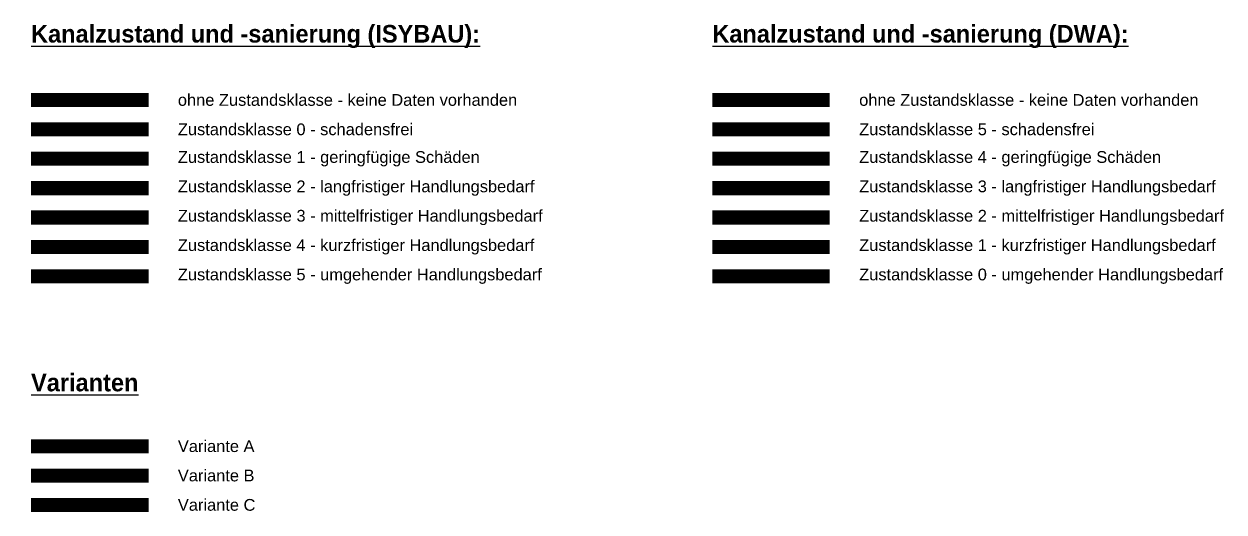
# Paper-space layout 'Legende' of a CAD drawing. Header units: metres. Extents: x 48 to 962, y 488 to 789.
# Drawn here: x 757.6 to 961.9, y 636.2 to 719.3 of the extents above; entities that cross this region are included whole.
import ezdxf

# ---------------------------------------------------------------- set-up
doc = ezdxf.new("R2010")
doc.units = ezdxf.units.M
for name, color, linetype, true_color in [('IBB-Allg-Variante-A', 7, 'Continuous', 0xdff253), ('IBB-Allg-Variante-B', 7, 'Continuous', 0x314e52), ('IBB-Allg-Variante-C', 7, 'Continuous', 0xba3f4f)]:
    doc.layers.add(name, color=color, linetype=linetype, true_color=true_color)
for name, color, linetype in [('IBB-Ltg-Kanal-Zustand-DWA-0', 6, 'Continuous'), ('IBB-Ltg-Kanal-Zustand-DWA-1', 1, 'Continuous'), ('IBB-Ltg-Kanal-Zustand-DWA-2', 30, 'Continuous'), ('IBB-Ltg-Kanal-Zustand-DWA-3', 50, 'Continuous'), ('IBB-Ltg-Kanal-Zustand-DWA-4', 5, 'Continuous'), ('IBB-Ltg-Kanal-Zustand-DWA-5', 3, 'Continuous'), ('IBB-Ltg-Kanal-Zustand-ISY-0', 3, 'Continuous'), ('IBB-Ltg-Kanal-Zustand-ISY-1', 5, 'Continuous'), ('IBB-Ltg-Kanal-Zustand-ISY-2', 50, 'Continuous'), ('IBB-Ltg-Kanal-Zustand-ISY-3', 30, 'Continuous'), ('IBB-Ltg-Kanal-Zustand-ISY-4', 1, 'Continuous'), ('IBB-Ltg-Kanal-Zustand-ISY-5', 6, 'Continuous'), ('IBB-Ltg-Kanal-Zustand-ohne_Daten', 9, 'Continuous')]:
    doc.layers.add(name, color=color, linetype=linetype)
doc.styles.get("Standard").update_dxf_attribs({"font": 'arial.ttf'})

psp = doc.layouts.new('Legende')

# ---------------------------------------------------------------- linework, layer by layer
at = {"layer": 'IBB-Allg-Variante-A', "const_width": 2.398, "elevation": 2383.108}
psp.add_lwpolyline([(758.8, 647.42), (778.799, 647.42)], dxfattribs=at)
at = {"layer": 'IBB-Allg-Variante-B', "const_width": 2.398, "elevation": 2383.108}
psp.add_lwpolyline([(758.8, 642.42), (778.799, 642.42)], dxfattribs=at)
at = {"layer": 'IBB-Allg-Variante-C', "const_width": 2.398, "elevation": 2383.108}
psp.add_lwpolyline([(758.8, 637.42), (778.799, 637.42)], dxfattribs=at)
at = {"layer": 'IBB-Ltg-Kanal-Zustand-DWA-0', "const_width": 2.398, "elevation": 2383.108}
psp.add_lwpolyline([(874.8, 676.353), (894.8, 676.353)], dxfattribs=at)
at = {"layer": 'IBB-Ltg-Kanal-Zustand-DWA-1', "const_width": 2.398, "elevation": 2383.108}
psp.add_lwpolyline([(874.8, 681.353), (894.8, 681.353)], dxfattribs=at)
at = {"layer": 'IBB-Ltg-Kanal-Zustand-DWA-2', "const_width": 2.398, "elevation": 2383.108}
psp.add_lwpolyline([(874.8, 686.353), (894.8, 686.353)], dxfattribs=at)
at = {"layer": 'IBB-Ltg-Kanal-Zustand-DWA-3', "const_width": 2.398, "elevation": 2383.108}
psp.add_lwpolyline([(874.8, 691.353), (894.8, 691.353)], dxfattribs=at)
at = {"layer": 'IBB-Ltg-Kanal-Zustand-DWA-4', "const_width": 2.398, "elevation": 2383.108}
psp.add_lwpolyline([(874.8, 696.353), (894.8, 696.353)], dxfattribs=at)
at = {"layer": 'IBB-Ltg-Kanal-Zustand-DWA-5', "const_width": 2.398, "elevation": 2383.108}
psp.add_lwpolyline([(874.8, 701.353), (894.8, 701.353)], dxfattribs=at)
at = {"layer": 'IBB-Ltg-Kanal-Zustand-ISY-0', "const_width": 2.398, "elevation": 2383.108}
psp.add_lwpolyline([(758.8, 701.353), (778.8, 701.353)], dxfattribs=at)
at = {"layer": 'IBB-Ltg-Kanal-Zustand-ISY-1', "const_width": 2.398, "elevation": 2383.108}
psp.add_lwpolyline([(758.8, 696.353), (778.8, 696.353)], dxfattribs=at)
at = {"layer": 'IBB-Ltg-Kanal-Zustand-ISY-2', "const_width": 2.398, "elevation": 2383.108}
psp.add_lwpolyline([(758.8, 691.353), (778.8, 691.353)], dxfattribs=at)
at = {"layer": 'IBB-Ltg-Kanal-Zustand-ISY-3', "const_width": 2.398, "elevation": 2383.108}
psp.add_lwpolyline([(758.8, 686.353), (778.8, 686.353)], dxfattribs=at)
at = {"layer": 'IBB-Ltg-Kanal-Zustand-ISY-4', "const_width": 2.398, "elevation": 2383.108}
psp.add_lwpolyline([(758.8, 681.353), (778.8, 681.353)], dxfattribs=at)
at = {"layer": 'IBB-Ltg-Kanal-Zustand-ISY-5', "const_width": 2.398, "elevation": 2383.108}
psp.add_lwpolyline([(758.8, 676.353), (778.8, 676.353)], dxfattribs=at)
at = {"layer": 'IBB-Ltg-Kanal-Zustand-ohne_Daten', "const_width": 2.398, "elevation": 2383.108}
for points in [[(758.8, 706.353), (778.8, 706.353)], [(874.8, 706.353), (894.8, 706.353)]]:
    psp.add_lwpolyline(points, dxfattribs=at)

# ---------------------------------------------------------------- texts
at = {"attachment_point": 4}
for s, insert, char_height, width in [('\\L\\fCentury Gothic|b1|i0|c0|p34;Kanalzustand und -sanierung (ISYBAU):', (758.8, 717.172, 2383.108), 3, 80.04378), ('\\L\\fCentury Gothic|b1|i0|c0|p34;Kanalzustand und -sanierung (DWA):', (874.8, 717.172, 2383.108), 3, 74.82518), ('ohne Zustandsklasse - keine Daten vorhanden', (783.8, 706.353, 2383.108), 2, 66.39875), ('ohne Zustandsklasse - keine Daten vorhanden', (899.8, 706.353, 2383.108), 2, 66.39875), ('Zustandsklasse 0 - schadensfrei', (783.8, 701.353, 2383.108), 2, 46.76685), ('Zustandsklasse 5 - schadensfrei', (899.8, 701.353, 2383.108), 2, 46.76685), ('Zustandsklasse 1 - geringfügige Schäden', (783.8, 696.353, 2383.108), 2, 60.47244), ('Zustandsklasse 4 - geringfügige Schäden', (899.8, 696.353, 2383.108), 2, 60.47244), ('Zustandsklasse 2 - langfristiger Handlungsbedarf', (783.8, 691.353, 2383.108), 2, 69.17012), ('Zustandsklasse 3 - langfristiger Handlungsbedarf', (899.8, 691.353, 2383.108), 2, 69.17012), ('Zustandsklasse 3 - mittelfristiger Handlungsbedarf', (783.8, 686.353, 2383.108), 2, 69.96853), ('Zustandsklasse 2 - mittelfristiger Handlungsbedarf', (899.8, 686.353, 2383.108), 2, 69.96853), ('Zustandsklasse 4 - kurzfristiger Handlungsbedarf', (783.8, 681.353, 2383.108), 2, 74.01561), ('Zustandsklasse 1 - kurzfristiger Handlungsbedarf', (899.8, 681.353, 2383.108), 2, 74.01561), ('Zustandsklasse 5 - umgehender Handlungsbedarf', (783.8, 676.353, 2383.108), 2, 66.89781), ('Zustandsklasse 0 - umgehender Handlungsbedarf', (899.8, 676.353, 2383.108), 2, 66.89781), ('\\L\\fCentury Gothic|b1|i0|c0|p34;Varianten', (758.8, 658.239, 2383.108), 2.99996, 76.33627), ('Variante A', (783.799, 647.42, 2383.108), 2, 46.76628), ('Variante B', (783.799, 642.42, 2383.108), 2, 46.76628), ('Variante C', (783.799, 637.42, 2383.108), 2, 46.76628)]:
    psp.add_mtext(s, dxfattribs=dict(at, insert=insert, char_height=char_height, width=width))

doc.saveas('drawing.dxf')
